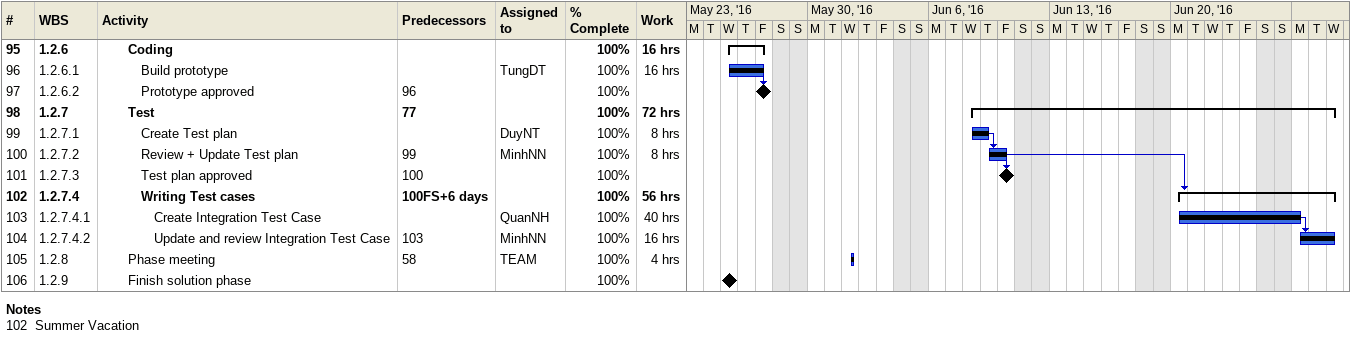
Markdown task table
| ID | WBS | Task | Start | Finish | Predecessors | Resources | % complete | Work (h) |
|---|---|---|---|---|---|---|---|---|
| 95 | 1.2.6 | **Coding** | 2016-05-25 | 2016-05-27 |  |  | 100 | 16 |
| 96 | 1.2.6.1 | Build prototype | 2016-05-25 | 2016-05-27 |  | TungDT | 100 | 16 |
| 97 | 1.2.6.2 | Prototype approved (milestone) | 2016-05-27 | 2016-05-27 | 96 |  | 100 |  |
| 98 | 1.2.7 | **Test** | 2016-06-08 | 2016-06-29 | 77 |  | 100 | 72 |
| 99 | 1.2.7.1 | Create Test plan | 2016-06-08 | 2016-06-09 |  | DuyNT | 100 | 8 |
| 100 | 1.2.7.2 | Review + Update Test plan | 2016-06-09 | 2016-06-10 | 99 | MinhNN | 100 | 8 |
| 101 | 1.2.7.3 | Test plan approved (milestone) | 2016-06-10 | 2016-06-10 | 100 |  | 100 |  |
| 102 | 1.2.7.4 | **Writing Test cases** | 2016-06-20 | 2016-06-29 | 100FS+6d |  | 100 | 56 |
| 103 | 1.2.7.4.1 | Create Integration Test Case | 2016-06-20 | 2016-06-27 |  | QuanNH | 100 | 40 |
| 104 | 1.2.7.4.2 | Update and review Integration Test Case | 2016-06-27 | 2016-06-29 | 103 | MinhNN | 100 | 16 |
| 105 | 1.2.8 | Phase meeting | 2016-06-01 | 2016-06-01 | 58 | TEAM | 100 | 4 |
| 106 | 1.2.9 | Finish solution phase (milestone) | 2016-05-25 | 2016-05-25 |  |  | 100 |  |

Notes
- 102: Summer Vacation
